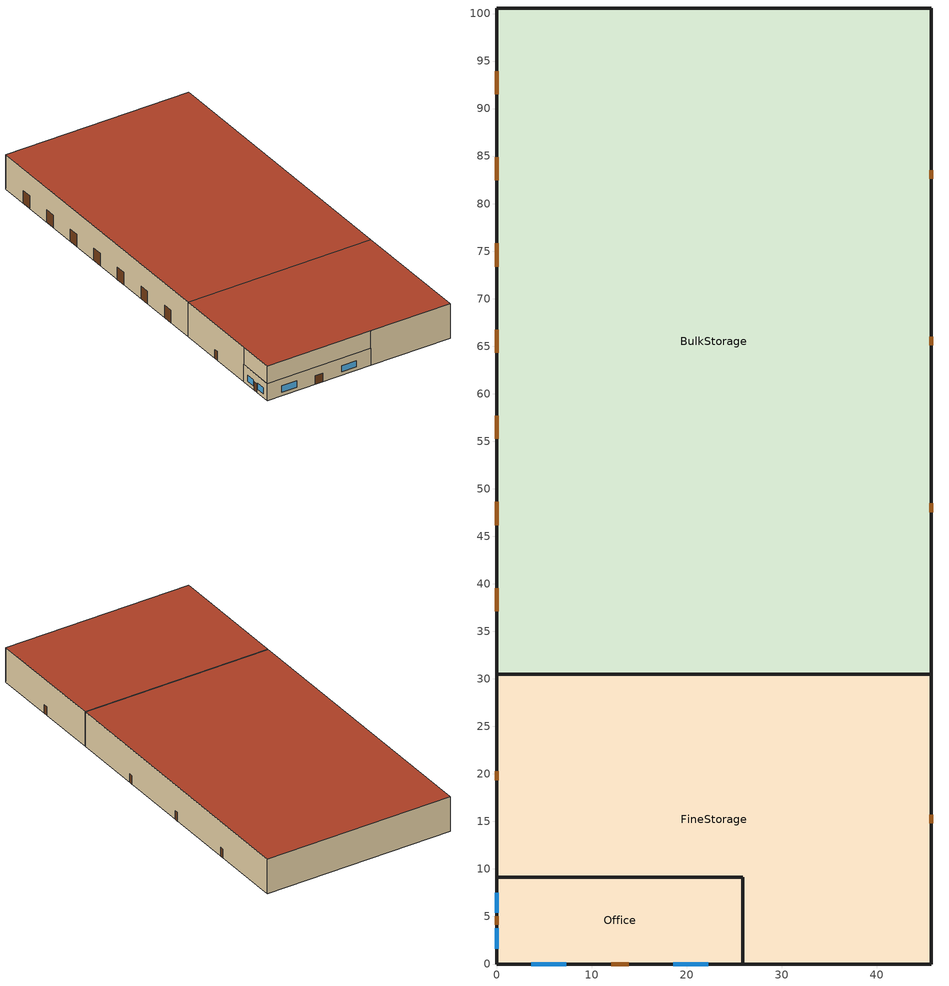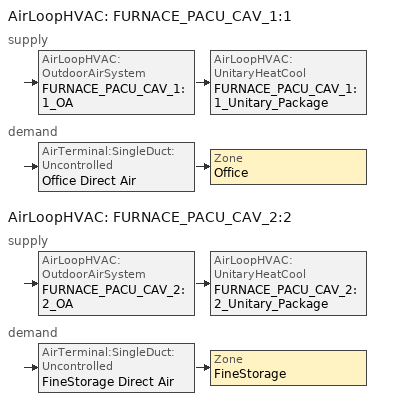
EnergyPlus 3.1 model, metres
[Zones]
Office
 floor ground (ext-slab): 25.91,9.14 25.91,0 0,0 0,9.14 z0
 wall outside (ext-walls): 0,0 25.91,0 25.91,9.14 0,9.14 0,0 z0:4.27
 window (window_south): 3.66,0 7.31,0 / 18.59,0 22.25,0 z0.91:2.44
 window (window_west): 0,7.52 0,5.39 / 0,3.76 0,1.62 z0.91:2.44
 door (Std Swinging Door_con): 12.04,0 13.87,0 / 0,5.03 0,4.11 z0:2.13
FineStorage
 floor ground (ext-slab): 45.72,30.48 45.72,0 25.91,0 25.91,9.14 0,9.14 0,30.48 z0
 floor to Office (INT-CEILING_SIMPLE): 0,0 0,9.14 25.91,9.14 25.91,0 z4.27
 wall outside (ext-walls): 25.91,0 45.72,0 45.72,30.48 / 0,30.48 0,9.14 z0:8.53; 0,9.14 0,0 25.91,0 z4.27:8.53
 wall outside (int-walls): 45.72,30.48 0,30.48 z0:8.53
 door (Std Swinging Door_con): 45.72,14.78 45.72,15.7 / 0,20.27 0,19.35 z0:2.13
 roof outside (roofs): 45.72,0 45.72,30.48 0,30.48 0,0 z8.53
BulkStorage
 floor ground (ext-slab): 45.72,100.58 45.72,30.48 0,30.48 0,100.58 z0
 wall outside (ext-walls): 45.72,30.48 45.72,100.58 0,100.58 0,30.48 z0:8.53
 door (Std Swinging Door_semi): 45.72,47.55 45.72,48.46 / 45.72,65.07 45.72,65.99 / 45.72,82.6 45.72,83.51 z0:2.13
 door (Std Overhead Door): 0,93.95 0,91.51 / 0,84.88 0,82.44 / 0,75.82 0,73.38 / 0,66.75 0,64.31 / 0,57.68 0,55.24 / 0,48.61 0,46.17 / 0,39.55 0,37.11 z0:3.05
 roof outside (roofs): 0,100.58 0,30.48 45.72,30.48 45.72,100.58 z8.53
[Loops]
AirLoopHVAC 'FURNACE_PACU_CAV_1:1'
 supply: AirLoopHVAC:OutdoorAirSystem 'FURNACE_PACU_CAV_1:1_OA' > AirLoopHVAC:UnitaryHeatCool 'FURNACE_PACU_CAV_1:1_Unitary_Package'
 demand: AirTerminal:SingleDuct:Uncontrolled 'Office Direct Air' > Zone 'Office'
AirLoopHVAC 'FURNACE_PACU_CAV_2:2'
 supply: AirLoopHVAC:OutdoorAirSystem 'FURNACE_PACU_CAV_2:2_OA' > AirLoopHVAC:UnitaryHeatCool 'FURNACE_PACU_CAV_2:2_Unitary_Package'
 demand: AirTerminal:SingleDuct:Uncontrolled 'FineStorage Direct Air' > Zone 'FineStorage'
[Building]
Benchmark Warehouse New V 1.1_3.1: North Axis=0; Terrain=City; Loads Convergence Tolerance Value=0.04; Temperature Convergence Tolerance Value=0.2; Solar Distribution=FullInteriorAndExterior; Maximum Number of Warmup Days=25
[Site:Location]
USA NV-LAS VEGAS: Latitude {deg}=36.07; Longitude {deg}=-115.17; Time Zone {hr}=-8; Elevation {m}=664
[Site:GroundTemperature:BuildingSurface]
18.89, 18.889, 18.895, 20.344, 20.899, 20.929, 20.753, 20.826, 21.013, 20.868, 19.246, 18.923
[Site:WaterMainsTemperature]
Calculation Method=CORRELATION; Annual Average Outdoor Air Temperature {C}=19.48; Maximum Difference In Monthly Average Outdoor Air Temperatures {deltaC}=25.6
[SizingPeriod:DesignDay] Barometric Pressure {Pa}=93598; Rain {0-no,1-yes}=0; Snow on ground {0-no,1-yes}=0; Day of Month=21; Daylight Savings Time Indicator=0; Humidity Indicating Type=WetBulb
Name | Maximum Dry-Bulb Temperature {C} | Daily Temp Range {C} | Humidity Indicating Conditions at Maximum Dry-Bulb | Wind Speed {m/s} design conditions vs. traditional 6.71 m/s (15 mph) | Wind Direction {Degrees; N=0, S=180} | Clearness {0.0 to 1.1} | Month | Day Type | Wind Speed {m/s} design conditions vs. traditional 3.35 m/s (7mph)
LAS_VEGAS Ann Htg 99.6% Condns DB | -1.7 | 0 | -1.7 | 3.1 | 240 | 0 | 1 | WinterDesignDay
LAS_VEGAS Ann Clg .4% Condns DB=>MWB | 42.4 | 13.6 | 19.4 |  | 230 | 1 | 7 | SummerDesignDay | 5.3
LAS_VEGAS Ann Clg .4% Condns WB=>MDB | 34.7 | 13.6 | 21.9 |  | 230 | 1 | 7 | SummerDesignDay | 5.3
[WindowMaterial:Glazing] Optical Data Type=SpectralAverage; Thickness=0.003; Infrared Transmittance at Normal Incidence=0; Dirt Correction Factor for Solar and Visible Transmittance=1; Solar Diffusing=No
Name | Solar Transmittance at Normal Incidence | Front Side Solar Reflectance at Normal Incidence | Back Side Solar Reflectance at Normal Incidence | Visible Transmittance at Normal Incidence | Front Side Visible Reflectance at Normal Incidence | Back Side Visible Reflectance at Normal Incidence | Front Side Infrared Hemispherical Emissivity | Back Side Infrared Hemispherical Emissivity | Conductivity
Theoretical Glass [66] | 0.3832 | 0.5668 | 0.5668 | 0.495 | 0.455 | 0.455 | 0.9 | 0.9 | 0.0199
Theoretical Glass [67] | 0.4826 | 0.4674 | 0.4674 | 0.6216 | 0.3284 | 0.3284 | 0.9 | 0.9 | 0.0199
Theoretical Glass [63] | 0.3461 | 0.6039 | 0.6039 | 0.4573 | 0.4927 | 0.4927 | 0.999 | 0.999 | 299.383
[Material]
Name | Roughness | Thickness | Conductivity | Density | Specific Heat | Thermal Absorptance | Solar Absorptance | Visible Absorptance | Thickness {m} | Conductivity {W/m-K} | Density {kg/m3} | Specific Heat {J/kg-K}
Metal Roofing | MediumSmooth | 0.0015 | 45.006 | 7680 | 418.4 | 0.9 | 0.7 | 0.3
Roof Insulation [1] | MediumRough | 0.1235 | 0.049 | 265 | 836.8 | 0.9 | 0.7 | 0.7
GP01 1/2 GYPSUM | Smooth | 0.0127 | 0.16 | 800 | 1090 | 0.9 | 0.7 | 0.5
Metal Siding | Smooth | 0.0015 | 44.96 | 7688.86 | 410 | 0.9 | 0.2 | 0.2
Wall Insulation | MediumRough | 0.0599 | 0.045 | 265 | 836.8 | 0.9 | 0.7 | 0.7
1/2IN Gypsum; 1/2IN Gypsum Top; 1/2IN Gypsum Bottom | Smooth | 0.0127 | 0.16 | 784.9 | 830 | 0.9 | 0.92 | 0.92
MAT-CC05 8 HW CONCRETE | Rough | 0.2032 | 1.311 | 2240 | 836.8 | 0.9 | 0.7 | 0.7
Floor Insulation [1] | MediumRough | 0.0464 | 0.045 | 265 | 836.8 | 0.9 | 0.7 | 0.7
AtticFloor Insulation | MediumRough | 0.2379 | 0.049 | 265 | 836.8 | 0.9 | 0.7 | 0.7
METAL Door Medium 18Ga_1; METAL Door Medium 18Ga_2 | Smooth | 0.0013 | 45.3149 | 7833.03 | 502.08 | 0.8 | 0.5 | 0.5
Std Wood 6inch | MediumSmooth |  |  |  |  | 0.9 | 0.7 | 0.7 | 0.15 | 0.12 | 540 | 1210
Std AC02 | MediumSmooth |  |  |  |  | 0.9 | 0.7 | 0.2 | 0.0127 | 0.057 | 288 | 1339
Std MAT-CC05 4  MW CONCRETE | Rough |  |  |  |  | 0.9 | 0.7 | 0.2 | 0.1 | 0.858 | 1968 | 836.8
Std PW05 | MediumSmooth |  |  |  |  | 0.9 | 0.78 | 0.78 | 0.0191 | 0.115 | 545 | 1213
Std Steel_Brown_Regular | Smooth |  |  |  |  | 0.9 | 0.92 | 0.92 | 0.0015 | 44.9696 | 7689 | 418
PW05_Plywood3/4_in | MediumSmooth | 0.0191 | 0.115 | 545 | 1213 | 0.9 | 0.7 | 0.78
[Material:NoMass]
Name | Roughness | Thermal Resistance {(m2-K)/W} | Thermal Absorptance | Solar Absorptance | Visible Absorptance | Thermal Resistance {m2-K/W}
CP02 CARPET PAD | VeryRough | 0.2165 | 0.9 | 0.7 | 0.8
AIR | Smooth | 0.2515 | 0.8 | 0.5 | 0.5
AIR [1] | Smooth | 0.1214 | 0.8 | 0.5 | 0.5
Std CP02 CARPET PAD | VeryRough |  | 0.9 | 0.7 | 0.8 | 0.21648
MAT-AIR-WALL | Rough |  | 0.9 | 0.7 |  | 0.207949
Std Opaque Door panel_con; Std Opaque Door panel_semi | MediumRough |  | 0.9 | 0.7 | 0.7 | 0.12327
Std Overhead Door Panel | MediumRough |  | 0.9 | 0.7 | 0.7 | 0.255345
[Construction]
InteriorFurnishings: Std Wood 6inch
INT-FLOOR-UNDERSIDE: Std CP02 CARPET PAD, Std MAT-CC05 4  MW CONCRETE
INT-FLOOR-SLAB: Std MAT-CC05 4  MW CONCRETE
DropCeiling: Std AC02
INT-CEILING_SIMPLE: PW05_Plywood3/4_in
Sloped_Metal_Roof: Std Steel_Brown_Regular, Std PW05
Gable_Wall: Std PW05
AIR-WALL: MAT-AIR-WALL
Std Swinging Door_con: Std Opaque Door panel_con
Std Swinging Door_semi: Std Opaque Door panel_semi
Std Overhead Door: Std Overhead Door Panel
window_south; window_east; window_west: Theoretical Glass [66]
window_north: Theoretical Glass [67]
window_SkylightConst: Theoretical Glass [63]
roofs: Metal Roofing, Roof Insulation [1]
int-walls: GP01 1/2 GYPSUM, GP01 1/2 GYPSUM
ext-walls: Metal Siding, Wall Insulation, 1/2IN Gypsum
ext-slab: MAT-CC05 8 HW CONCRETE
exposed-floor: Floor Insulation [1], MAT-CC05 8 HW CONCRETE, CP02 CARPET PAD
attic-floor: 1/2IN Gypsum Top, AtticFloor Insulation, 1/2IN Gypsum Bottom
door: METAL Door Medium 18Ga_1, AIR, METAL Door Medium 18Ga_2
non-swinging-door: METAL Door Medium 18Ga_1, AIR [1], METAL Door Medium 18Ga_2
[ComponentCost:LineItem]
Name | Line Item Type | Item | Cost per Area {$/m2} | Cost per Area | Cost per Each | Quantity | Cost per Unit of Output Capacity
Interior Furnishings | Construction | InteriorFurnishings | 1
Interior Floor | Construction | INT-FLOOR-UNDERSIDE | 15
Interior Floor Slab | Construction | INT-FLOOR-SLAB | 35
Drop Ceiling | Construction | DropCeiling | 10
Sloped Metal Roof | Construction | Sloped_Metal_Roof | 1
Gable Wall | Construction | Gable_Wall | 1
Air Wall | Construction | AIR-WALL | 1
Swinging Door Conditioned | Construction | Std Swinging Door_con | 1
Swinging Door Semi-conditioned | Construction | Std Swinging Door_semi | 1
Overhead Door | Construction | Std Overhead Door | 1
south:window_south | Construction | window_south |  | 215.97
east:window_east | Construction | window_east |  | 215.97
north:window_north | Construction | window_north |  | 209.729
west:window_west | Construction | window_west |  | 215.97
SkylightConst:window_SkylightConst | Construction | window_SkylightConst |  | 205.748
roofs:roofs | Construction | roofs |  | 27.171
int-walls:int-walls | Construction | int-walls |  | 1
ext-walls:ext-walls | Construction | ext-walls |  | 33.3095
ext-slab:ext-slab | Construction | ext-slab |  | 24.86
exposed-floor:exposed-floor | Construction | exposed-floor |  | 32.9966
attic-floor:attic-floor | Construction | attic-floor |  | 15.0182
door:door | Construction | door |  | 1
non-swinging-door:non-swinging-door | Construction | non-swinging-door |  | 1
Infiltration:Office | General | Office |  |  | 1 | 0.0449
People:Office | General | Office |  |  | 1 | 4.9982
LIGHTING EQUIP:Office | Lights | Office |  |  |  |  | 1
ElectricEquipment:Office:MiscPlug | General | Office |  |  | 1 | 1.9116
Infiltration:FineStorage | General | FineStorage |  |  | 1 | 0.7061
LIGHTING EQUIP:FineStorage | Lights | FineStorage |  |  |  |  | 1
Infiltration:BulkStorage | General | BulkStorage |  |  | 1 | 1.6527
LIGHTING EQUIP:BulkStorage | Lights | BulkStorage |  |  |  |  | 1
ElectricEquipment:BulkStorage:MiscPlug | General | BulkStorage |  |  | 1 | 8.2044
[Zone] Type=1; Multiplier=1; Ceiling Height=-9999; Part of Total Floor Area=Yes
Name | Volume
Office | 1010.76
FineStorage | 11554.4
BulkStorage | 31313.8
[InternalMass] Construction=InteriorFurnishings
Name | Zone | Surface Area
Office_InternalMass_1 | Office | 473.7584
FineStorage_InternalMass_1 | FineStorage | 2786.82
BulkStorage_InternalMass_1 | BulkStorage | 6409.68
[ZoneInfiltration:DesignFlowRate] Schedule=ALWAYS_ON; Design Volume Flow Rate Calculation Method=Flow/Zone; Constant Term Coefficient=1; Temperature Term Coefficient=0; Velocity Term Coefficient=0; Velocity Squared Term Coefficient=0
Name | Zone | Design Flow Rate {m3/s}
Office_Infiltration | Office | 0.0449
FineStorage_Infiltration | FineStorage | 0.7061
BulkStorage_Infiltration | BulkStorage | 1.6527
[People]
Office People: Zone=Office; Schedule=BLDG_OCC_SCH; Number of People Calculation Method=People; Number of People=4.9982; Fraction Radiant=0.3; User Specified Sensible Fraction=AUTOCALCULATE; Activity Level Schedule=ACTIVITY_SCH; Enable ASHRAE 55 Comfort Warnings=No; MRT Calculation=ZoneAveraged; Work Efficiency Schedule=WORK_EFF_SCH; Clothing Schedule=CLOTHING_SCH; Air Velocity Schedule=AIR_VELO_SCH; Thermal Comfort Report=FANGER
[Lights] Schedule=BLDG_LIGHT_SCH; Design Level Calculation Method=LightingLevel; Return Air Fraction=0; Fraction Radiant=0.5; Fraction Visible=0.2; Fraction Replaceable=1; Return Air Fraction is Calculated from Plenum Temperature=No
Name | Zone | Design Level {W}
Office_Lights | Office | 2804.65
FineStorage_Lights | FineStorage | 20984.8
BulkStorage_Lights | BulkStorage | 31022.9
[ElectricEquipment] Schedule=BLDG_EQUIP_SCH; Design Level Calculation Method=EquipmentLevel; Fraction Latent=0; Fraction Radiant=0.5; Fraction Lost=0
Name | Zone | Design Level {W}
Office_MiscPlug_Equip | Office | 1911.62
BulkStorage_MiscPlug_Equip | BulkStorage | 8204.39
[Sizing:Zone] Zone Cooling Design Supply Air Temperature {C}=14; Zone Heating Design Supply Air Temperature {C}=40; Zone Cooling Design Supply Air Humidity Ratio {kg-H20/kg-air}=0.0085; Zone Heating Design Supply Air Humidity Ratio {kg-H20/kg-air}=0.008; Outdoor Air Method=Flow/Zone; Outside Air Flow per Zone Floor Area {(m3/s)/m2}=0; Cooling Design Air Flow Method {Flow/Zone | DesignDay | DesignDayWithLimit}=DesignDayWithLimit; Cooling Minimum Air Flow=0; Cooling Minimum Air Flow Fraction=0; Heating Design Air Flow Method {Flow/Zone | DesignDay}=DesignDay; Heating Design Air Flow Rate=0
Name | Outside Air Flow per Zone {m3/s}
Office | 0.0499815
FineStorage | 0.348352
BulkStorage | 0.80121
[ZoneControl:Thermostat] Control Type Schedule=Dual Zone Control Type Sched
Name | Zone | Control 1
Office Thermostat | Office | Office DualSPSched
FineStorage Thermostat | FineStorage | FineStorage DualSPSched
BulkStorage Thermostat | BulkStorage | BulkStorage DualSPSched
[ThermostatSetpoint:DualSetpoint]
Name | Heating Setpoint Temperature Schedule | Cooling Setpoint Temperature Schedule
Office DualSPSched | HTGSETP_SCH | CLGSETP_SCH
FineStorage DualSPSched | HTGSETP_FineStorage_SCH | CLGSETP_FineStorage_SCH
BulkStorage DualSPSched | HTGSETP_BulkStorage_SCH | CLGSETP_SCH
[Zone equipment]
Office: Office Direct Air
FineStorage: FineStorage Direct Air
BulkStorage: BulkStorage Unit Heater
[AirTerminal:SingleDuct:Uncontrolled] Availability Schedule=ALWAYS_ON; Maximum Air Flow Rate {m3/s}=AUTOSIZE
Office Direct Air; FineStorage Direct Air
[SetpointManager:SingleZone:Reheat] Control Variable=Temperature; Minimum Supply Air Temperature C=10; Maximum Supply Air Temperature C=50
Name | Control Zone | Setpoint Node or NodeList
SupAirTemp MngrOffice | Office | FURNACE_PACU_CAV_1:1 Supply Equipment Outlet Node
SupAirTemp MngrFineStorage | FineStorage | FURNACE_PACU_CAV_2:2 Supply Equipment Outlet Node
[ZoneHVAC:UnitHeater]
BulkStorage Unit Heater: Availability Schedule=ALWAYS_ON; Fan=BulkStorage Unit HeaterFan; Maximum Supply Air Flow Rate=AUTOSIZE; Fan Control Type=OnOff; Heating Coil=BulkStorage Unit Heater Coil; Maximum Hot Water or Steam Flow Rate=AUTOSIZE; Minimum Hot Water or Steam Flow Rate=0; Heating Convergence Tolerance=0.001
[Coil:Heating:Gas] Availability Schedule=ALWAYS_ON; Gas Burner Efficiency=0.8
Name | Nominal Capacity {W} | Nominal Capacity
BulkStorage Unit Heater Coil | AUTOSIZE
FURNACE_PACU_CAV_1:1_Unitary_Package_HeatCoil; FURNACE_PACU_CAV_2:2_Unitary_Package_HeatCoil |  | AUTOSIZE
[Fan:ConstantVolume]
BulkStorage Unit HeaterFan: Availablility Schedule=ALWAYS_ON; Fan Efficiency=0.53625; Pressure Rise {Pa}=49.8; Maximum Flow Rate {m3/s}=AUTOSIZE; Motor Efficiency=0.85; Motor In Airstream Fraction=1
[ZoneVentilation]
BulkStorage_Ventilation: Zone=BulkStorage; Schedule=MinOA_Sched; Design Flow Rate Calculation Method=Flow/Zone; Design Flow Rate {m3/s}=0.8012; Ventilation Type=INTAKE; Fan Pressure Rise=50; Fan Total Efficiency=0.5; Constant Term Coefficient=1; Temperature Term Coefficient=0; Velocity Term Coefficient=0; Velocity Squared Term Coefficient=0; Minimum Indoor Temperature {C}=5; Maximum Indoor Temperature {C}=35; Delta Temperature {C}=-30; Minimum Outdoor Temperature {C}=-30; Maximum Outdoor Temperature {C}=50; Maximum Wind Speed {m/s}=6
[AirLoopHVAC] Design Supply Air Flow Rate {m3/s}=AUTOSIZE
FURNACE_PACU_CAV_1:1; FURNACE_PACU_CAV_2:2
[Sizing:System] Type Of Load To Size On {Sensible}=Sensible; Design Outdoor Air Flow Rate {m3/s}=AUTOSIZE; Minimum System Air Flow Ratio=1; Preheat Design Temperature {C}=7; Preheat Design Humidity Ratio {kg-H2O/kg-air}=0.008; Precool Design Temperature {C}=12.8; Precool Design Humidity Ratio {kg-H2O/kg-air}=0.008; Central Cooling Design Supply Air Temperature {C}=12.8; Central Heating Design Supply Air Temperature {C}=40; Sizing Option {Coincident | NonCoincident}=NonCoincident; 100% Outdoor Air in Cooling {Yes | No}=No; 100% Outdoor Air in Heating {Yes | No}=No; Central Cooling Design Supply Air Humidity Ratio {kg-H2O/kg-air}=0.0085; Central Heating Design Supply Air Humidity Ratio {kg-H2O/kg-air}=0.008; Cooling Design Air Flow Method=DesignDay; Cooling Design Air Flow Rate {m3/s}=0; Heating Design Air Flow Method=DesignDay; Heating Design Air Flow Rate {m3/s}=0
FURNACE_PACU_CAV_1:1; FURNACE_PACU_CAV_2:2
[AvailabilityManager:NightCycle] Availability Schedule=ALWAYS_ON; Fan Schedule=HVACOperationSchd; Control Type {CycleOnAny | CycleOnControlZone | CycleOnAnyZoneFansOnly}=CycleOnAny; Thermostat Tolerance {delta C}=1; Cycling Run Time {s}=1800
FURNACE_PACU_CAV_1:1 Availability Manager; FURNACE_PACU_CAV_2:2 Availability Manager
[SetpointManager:MixedAir] Control Variable=Temperature
Name | Setpoint Node or NodeList
FURNACE_PACU_CAV_1:1_OAMixed Air Temp Manager | FURNACE_PACU_CAV_1:1_OA-FURNACE_PACU_CAV_1:1_Unitary_PackageNode
FURNACE_PACU_CAV_2:2_OAMixed Air Temp Manager | FURNACE_PACU_CAV_2:2_OA-FURNACE_PACU_CAV_2:2_Unitary_PackageNode
[Controller:OutdoorAir] Minimum Outdoor Air Flow Rate {m3/s}=AUTOSIZE; Maximum Outdoor Air Flow Rate {m3/s}=AUTOSIZE; Economizer Control Action Type=ModulateFlow; Economizer Maximum Limit Dry-Bulb Temperature {C}=28; Economizer Maximum Limit Enthalpy {J/kg}=64000; Economizer Minimum Limit Dry-Bulb Temperature {C}=0; Lockout Type=NoLockout; Minimum Limit Type=FixedMinimum; Minimum Outdoor Air Schedule=MinOA_Sched
Name | Economizer Control Type
FURNACE_PACU_CAV_1:1_OA_Controller | NoEconomizer
FURNACE_PACU_CAV_2:2_OA_Controller | DifferentialDryBulb
[AirLoopHVAC:UnitaryHeatCool] Availability Schedule=ALWAYS_ON; Maximum Supply Air Temperature=AUTOSIZE; Supply Air Flow Rate During Cooling Operation=AUTOSIZE; Supply Air Flow Rate During Heating Operation=AUTOSIZE; Supply Air Flow Rate When No Cooling or Heating is Needed=AUTOSIZE; Fraction of Supply Air Flow That Goes Through the Controlling Zone=AUTOSIZE; Fan Placement=BlowThrough; Dehumidification Control Type=None
Name | Controlling Zone or Thermostat Location | Supply Fan | Heating Coil | Cooling Coil
FURNACE_PACU_CAV_1:1_Unitary_Package | Office | FURNACE_PACU_CAV_1:1_Unitary_Package_fan | FURNACE_PACU_CAV_1:1_Unitary_Package_HeatCoil | FURNACE_PACU_CAV_1:1_Unitary_Package_CoolCoil
FURNACE_PACU_CAV_2:2_Unitary_Package | FineStorage | FURNACE_PACU_CAV_2:2_Unitary_Package_fan | FURNACE_PACU_CAV_2:2_Unitary_Package_HeatCoil | FURNACE_PACU_CAV_2:2_Unitary_Package_CoolCoil
[Fan:OnOff] Availability Schedule=HVACOperationSchd; Maximum Flow Rate=AUTOSIZE; Motor in Airstream Fraction=1
Name | Fan Efficiency | Pressure Rise | Motor Efficiency
FURNACE_PACU_CAV_1:1_Unitary_Package_fan | 0.546 | 622 | 0.84
FURNACE_PACU_CAV_2:2_Unitary_Package_fan | 0.58175 | 1109.648 | 0.895
[Coil:Cooling:DX:SingleSpeed] Availability Schedule=ALWAYS_ON; Rated Total Cooling Capacity {W}=AUTOSIZE; Rated Sensible Heat Ratio=AUTOSIZE; Rated Air Flow Rate=AUTOSIZE; Supply Air Fan Operating Mode=CyclingFanAndCompressor
Name | Rated COP | Total Cooling Capacity Function of Temperature Curve | Total Cooling Capacity Function of Flow Fraction Curve | Energy Input Ratio Function of Temperature Curve | Energy Input Ratio Function of Flow Fraction Curve | Part Load Fraction Correlation Curve
FURNACE_PACU_CAV_1:1_Unitary_Package_CoolCoil | 4.02594 | FURNACE_PACU_CAV_1:1_Unitary_PackagecoolCapFT | FURNACE_PACU_CAV_1:1_Unitary_PackagecoolFFF | FURNACE_PACU_CAV_1:1_Unitary_PackagecoolEIRFT | FURNACE_PACU_CAV_1:1_Unitary_PackagecoolEIRFFF | FURNACE_PACU_CAV_1:1_Unitary_PackagecoolPLR
FURNACE_PACU_CAV_2:2_Unitary_Package_CoolCoil | 4.32795 | FURNACE_PACU_CAV_2:2_Unitary_PackagecoolCapFT | FURNACE_PACU_CAV_2:2_Unitary_PackagecoolFFF | FURNACE_PACU_CAV_2:2_Unitary_PackagecoolEIRFT | FURNACE_PACU_CAV_2:2_Unitary_PackagecoolEIRFFF | FURNACE_PACU_CAV_2:2_Unitary_PackagecoolPLR
[Exterior:Lights]
Exterior Facade Lighting: Schedule=ALWAYS_ON; Design Level=6124.62; Control Option=AstronomicalClock
[UtilityCost:Tariff]
Name | Output Meter | Conversion Factor Choice | Time of Use Period Schedule | Season Schedule | Demand Window Length | Monthly Charge or Variable | Group
NevadaPower_LGS-3_LargeGeneral | Electricity:Facility | kWh | NevadaPowTOUSched | NevadaPowSeasonsSched | HalfHour | 184 | Comm Elect
NevadaPower_LGS-2_LargeGeneral | Electricity:Facility | kWh | NevadaPowTOUSched | NevadaPowSeasonsSched | HalfHour | 179 | Comm Elect
NevadaPower_LGS-1_LargeGeneral | Electricity:Facility | kWh |  |  | HalfHour | 15.7 | Comm Elect
NevadaPower_GS_GeneralService | Electricity:Facility | kWh |  |  | HalfHour | 11 | Comm Elect
NV_EIAMonthlyRateGas | Gas:Facility | MCF |  |  |  | 0 | Comm Gas
[UtilityCost:Charge:Simple]
Name | Charge Variable | Tariff | Source Variable | Season | Category Variable | Cost per Unit Value or Variable
 | SummerPeakEnergyCharge | NevadaPower_LGS-3_LargeGeneral | PeakEnergy | Summer | EnergyCharges | 0.0858
 | SummerOffPeakEnergyCharge | NevadaPower_LGS-3_LargeGeneral | OffPeakEnergy | Summer | EnergyCharges | 0.0484
 | SummerShoulderEnergyCharge | NevadaPower_LGS-3_LargeGeneral | ShoulderEnergy | Summer | EnergyCharges | 0.0706
 | WinterEnergyCharge | NevadaPower_LGS-3_LargeGeneral | totalEnergy | Winter | EnergyCharges | 0.04925
 | DeferredAccountingEnergyCharge | NevadaPower_LGS-3_LargeGeneral | totalEnergy | Annual | EnergyCharges | 0.0128
 | FacilitiesDemandCharge | NevadaPower_LGS-3_LargeGeneral | totalDemand | Annual | DemandCharges | 2.94
 | WinterDemandCharge | NevadaPower_LGS-3_LargeGeneral | totalDemand | Winter | DemandCharges | 0.5
 | SummerOnPeakDemandCharge | NevadaPower_LGS-3_LargeGeneral | PeakDemand | Summer | DemandCharges | 8.36
 | SummerShoulderDemandCharge | NevadaPower_LGS-3_LargeGeneral | ShoulderDemand | Summer | DemandCharges | 0.43
 | TaxofSixPtfivePercent | NevadaPower_LGS-3_LargeGeneral | SubTotal | Annual | Taxes | 0.065
 | SummerPeakEnergyCharge | NevadaPower_LGS-2_LargeGeneral | PeakEnergy | Summer | EnergyCharges | 0.0889
 | SummerOffPeakEnergyCharge | NevadaPower_LGS-2_LargeGeneral | OffPeakEnergy | Summer | EnergyCharges | 0.0502
 | SummerShoulderEnergyCharge | NevadaPower_LGS-2_LargeGeneral | ShoulderEnergy | Summer | EnergyCharges | 0.0725
 | WinterEnergyCharge | NevadaPower_LGS-2_LargeGeneral | totalEnergy | Winter | EnergyCharges | 0.0509
 | DeferredAccountingEnergyCharge | NevadaPower_LGS-2_LargeGeneral | totalEnergy | Annual | EnergyCharges | 0.0128
 | FacilitiesDemandCharge | NevadaPower_LGS-2_LargeGeneral | totalDemand | Annual | DemandCharges | 2.74
 | WinterDemandCharge | NevadaPower_LGS-2_LargeGeneral | totalDemand | Winter | DemandCharges | 0.25
 | SummerOnPeakDemandCharge | NevadaPower_LGS-2_LargeGeneral | PeakDemand | Summer | DemandCharges | 7.16
 | SummerShoulderDemandCharge | NevadaPower_LGS-2_LargeGeneral | ShoulderDemand | Summer | DemandCharges | 0.39
 | TaxofSixPtfivePercent | NevadaPower_LGS-2_LargeGeneral | SubTotal | Annual | Taxes | 0.065
 | AnnualElectConsumpCharge | NevadaPower_LGS-1_LargeGeneral | totalEnergy | Annual | EnergyCharges | 0.0646
 | AnnualDefferredAccountingCharge | NevadaPower_LGS-1_LargeGeneral | totalEnergy | Annual | EnergyCharges | 0.0128
 | AnnualFacilitiesDemandCharge | NevadaPower_LGS-1_LargeGeneral | totalDemand | Annual | DemandCharges | 3.77
 | AnnualDemandCharge | NevadaPower_LGS-1_LargeGeneral | totalDemand | Annual | DemandCharges | 1.1
 | TaxofSixPtfivePercent | NevadaPower_LGS-1_LargeGeneral | SubTotal | Annual | Taxes | 0.065
 | AnnualElectConsumpCharge | NevadaPower_GS_GeneralService | totalEnergy | Annual | EnergyCharges | 0.0783
 | AnnualDefferredAccountingCharge | NevadaPower_GS_GeneralService | totalEnergy | Annual | EnergyCharges | 0.0128
 | TaxofSixPtfivePercent | NevadaPower_GS_GeneralService | SubTotal | Annual | Taxes | 0.065
 | MonthlyRateGasCharge | NV_EIAMonthlyRateGas | totalEnergy | Annual | EnergyCharges | NV_MonthlyGasRates
 | TaxofSixPtfivePercent | NV_EIAMonthlyRateGas | SubTotal | Annual | Taxes | 0.065
[UtilityCost:Qualify] Season=Annual; Threshold Test=Count
Name | Tariff | Variable | Qualify Type | Threshold Value or Variable | Number of Months
MinDemand1000kw | NevadaPower_LGS-3_LargeGeneral | TotalDemand | Minimum | 1000 | 12
MinEnergy3500kwh | NevadaPower_LGS-3_LargeGeneral | TotalEnergy | Minimum | 3500 | 12
MinDemand300kw | NevadaPower_LGS-2_LargeGeneral | TotalDemand | Minimum | 300 | 12
MinEnergy3500kwh | NevadaPower_LGS-2_LargeGeneral | TotalEnergy | Minimum | 3500 | 12
MaxDemand1000kw | NevadaPower_LGS-2_LargeGeneral | TotalDemand | Maximum | 1000 | 1
MaxDemand300kw | NevadaPower_LGS-1_LargeGeneral | TotalDemand | Maximum | 300 | 1
MinEnergy3500kwh | NevadaPower_LGS-1_LargeGeneral | TotalEnergy | Minimum | 3500 | 12
MaxDemand300kw | NevadaPower_GS_GeneralService | TotalDemand | Maximum | 300 | 1
MaxEnergy3500kwh | NevadaPower_GS_GeneralService | TotalEnergy | Maximum | 3500 | 1
[UtilityCost:Variable]
NV_MonthlyGasRates: Tariff=NV_EIAMonthlyRateGas; January Value=7.51; February Value=7.65; March Value=7.82; April Value=7.88; May Value=7.78; June Value=8.22; July Value=8.87; August Value=9.26; September Value=9.02; October Value=9.31; November Value=7.45; December Value=7.24
[Schedule:Compact]
ALWAYS_ON; MinOA_Sched: Through: 12/31, For: AllDays, Until: 24:00, 1
HVACOperationSchd: Through: 12/31, For: Weekdays SummerDesignDay, Until: 06:00, 0, Until: 17:00, 1, Until: 24:00, 0, For: Saturday WinterDesignDay, Until: 07:00, 0, Until: 16:00, 1, Until: 24:00, 0, For: Sunday Holidays AllOtherDays, Until: 24:00, 0
BLDG_LIGHT_SCH: Through: 12/31, For: Weekdays, Until: 07:00, 0.1, Until: 08:00, 0.4, Until: 09:00, 0.7, Until: 12:00, 0.9, Until: 13:00, 0.8, Until: 17:00, 0.9, Until: 18:00, 0.3, Until: 24:00, 0.1, For: Saturday, Until: 08:00, 0.1, Until: 09:00, 0.1, Until: 12:00, 0.24, Until: 24:00, 0.1, For: SummerDesignDay, Until: 24:00, 1, For: WinterDesignDay, Until: 24:00, 0, For: Sunday Holidays AllOtherDays, Until: 24:00, 0.1
BLDG_OCC_SCH: Through: 12/31, For: Weekdays, Until: 07:00, 0, Until: 08:00, 0.15, Until: 09:00, 0.7, Until: 12:00, 0.9, Until: 13:00, 0.5, Until: 16:00, 0.85, Until: 17:00, 0.2, Until: 24:00, 0, For: SummerDesignDay, Until: 24:00, 1, For: Saturday, Until: 08:00, 0, Until: 12:00, 0.2, Until: 16:00, 0.1, Until: 24:00, 0, For: WinterDesignDay, Until: 24:00, 0, For: Sunday Holidays AllOtherDays, Until: 24:00, 0
BLDG_EQUIP_SCH: Through: 12/31, For: Weekdays, Until: 07:00, 0.1, Until: 08:00, 0.5, Until: 09:00, 0.8, Until: 12:00, 0.9, Until: 13:00, 0.8, Until: 17:00, 0.9, Until: 18:00, 0.4, Until: 24:00, 0.1, For: Saturday, Until: 08:00, 0.1, Until: 09:00, 0.2, Until: 12:00, 0.4, Until: 24:00, 0.1, For: SummerDesignDay, Until: 24:00, 1, For: WinterDesignDay, Until: 24:00, 0, For: Sunday Holidays AllOtherDays, Until: 24:00, 0.1
HTGSETP_SCH: Through: 12/31, For: Weekdays, Until: 06:00, 15.5, Until: 17:00, 21, Until: 24:00, 15.5, For SummerDesignDay, Until: 24:00, 15.5, For WinterDesignDay, Until: 24:00, 21, For: Saturday, Until: 07:00, 15.5, Until: 16:00, 21, Until: 24:00, 15.5, For: Sunday Holidays AllOtherDays, Until: 24:00, 15.5
HTGSETP_FineStorage_SCH: Through: 12/31, For: AllDays, Until: 24:00, 15.5
HTGSETP_BulkStorage_SCH: Through: 12/31, For: AllDays, Until: 24:00, 7.2
CLGSETP_SCH: Through: 12/31, For: Weekdays SummerDesignDay, Until: 07:00, 30, Until: 17:00, 24, Until: 24:00, 30, For: Saturday, Until: 08:00, 30, Until: 16:00, 24, Until: 24:00, 30, For WinterDesignDay, Until: 24:00, 30, For: Sunday Holidays AllOtherDays, Until: 24:00, 30
CLGSETP_FineStorage_SCH: Through: 12/31, For: AllDays, Until: 24:00, 26.7
Dual Zone Control Type Sched: Through: 12/31, For: AllDays, Until: 24:00, 4
ACTIVITY_SCH: Through: 12/31, For: AllDays, Until: 24:00, 120
WORK_EFF_SCH: Through: 12/31, For: AllDays, Until: 24:00, 0
AIR_VELO_SCH: Through: 12/31, For: AllDays, Until: 24:00, 0.2
CLOTHING_SCH: Through: 04/30, For: AllDays, Until: 24:00, 1, Through: 09/30, For: AllDays, Until: 24:00, 0.5, Through: 12/31, For: AllDays, Until: 24:00, 1
NevadaPowSeasonsSched: Through: 5/31, For: AllDays, Until: 24:00, 1, Through: 9/30, For: AllDays, Until: 24:00, 3, Through: 12/31, For: AllDays, Until: 24:00, 1
NevadaPowTOUSched: Through: 12/31, For: AllDays, Until: 10:00, 3, Until: 13:00, 2, Until: 19:00, 1, Until: 22:00, 2, Until: 24:00, 3
[Curve:Biquadratic] Minimum Value of x=12.77778; Maximum Value of x=23.88889; Minimum Value of y=21.11111; Maximum Value of y=46.11111
Name | Coefficient1 Constant | Coefficient2 x | Coefficient3 x**2 | Coefficient4 y | Coefficient5 y**2 | Coefficient6 x*y
FURNACE_PACU_CAV_1:1_Unitary_PackagecoolCapFT; FURNACE_PACU_CAV_2:2_Unitary_PackagecoolCapFT | 0.766956 | 0.0107756 | -4.14703e-05 | 0.00134961 | -0.000261144 | 0.000457488
FURNACE_PACU_CAV_1:1_Unitary_PackagecoolEIRFT; FURNACE_PACU_CAV_2:2_Unitary_PackagecoolEIRFT | 0.297145 | 0.0430933 | -0.000748766 | 0.00597727 | 0.000482112 | -0.000956448
[Curve:Quadratic]
Name | Coefficient1 Constant | Coefficient2 x | Coefficient3 x**2 | Minimum Value of x | Maximum Value of x
FURNACE_PACU_CAV_1:1_Unitary_PackagecoolFFF; FURNACE_PACU_CAV_2:2_Unitary_PackagecoolFFF | 0.8 | 0.2 | 0 | 0.5 | 1.5
FURNACE_PACU_CAV_1:1_Unitary_PackagecoolEIRFFF; FURNACE_PACU_CAV_2:2_Unitary_PackagecoolEIRFFF | 1.156 | -0.1816 | 0.0256 | 0.5 | 1.5
FURNACE_PACU_CAV_1:1_Unitary_PackagecoolPLR; FURNACE_PACU_CAV_2:2_Unitary_PackagecoolPLR | 0.75 | 0.25 | 0 | 0 | 1
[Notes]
DOE Commercial Building Benchmark
Warehouse, new construction
ASHRAE Standards 90.1-2004 and 62-1999
Description:  Single story, three zones
Form:         Area = 4,835 m2 (52,045 ft2); Number of Stories = 1; Shape = rectangle
Envelope:     Envelope thermal properties vary with climate according to ASHRAE Standard 90.1-2004.
Opaque constructions: metal building walls; metal building roof; slab-on-grade floor
Windows: window-to-wall ratio = %, south wall only
Infiltration = 0.4 cfm/ft2 above grade wall area at 0.3 in wc (75 Pa) adjusted to 0.016 in wc (4 Pa).
100% of full value when ventilation system on.
HVAC:         PSZ-AC with gas furnace in office and fine storage,
unit heater and ventilation in bulk storage
Economizer per 90.1-2004
Int. gains:   W/m2 (W/ft2)   lights         elec plug          gas plug     people
Fine Storage  15.1 (1.4)        0.0 (0.0)            0          0
Bulk Storage   9.7 (0.9)        2.56 (0.24)          0          0
Detached Shading:               None
Daylight:                       None
Natural Ventilation:            None
Zonal Equipment:                ZoneHVAC:UnitHeater
Air Primary Loops:              PSZ-AC
Plant Loops:                    None
System Equipment Autosize:      Yes
Purchased Cooling:              None
Purchased Heating:              None
Coils:                          Coil:Cooling:DX:SingleSpeed; Coil:Heating:Gas
Pumps:                          None
Boilers:                        None
Chillers:                       None
Reference citation for the Commercial Building Benchmarks:
Deru, M.; Griffith, B.; Long, N.; Benne, K.; Torcellini, P; Halverson, M.;
Winiarski,  D.; Liu, B.; Crawley, D. (2008). DOE Commercial Building Resarch
Benchmarks for Commercial Buildings. Washington, DC: U.S. Department of Energy,
Energy Efficiency and Renewable Energy, Office of Building Technologies.
Start SimMetaData
WeatherFileName=USA_NV_Las.Vegas_TMY2.epw
RoofConstruction=Metal Building
ExtWallConstruction=Metal Building
End SimMetaData
US National Holidays
